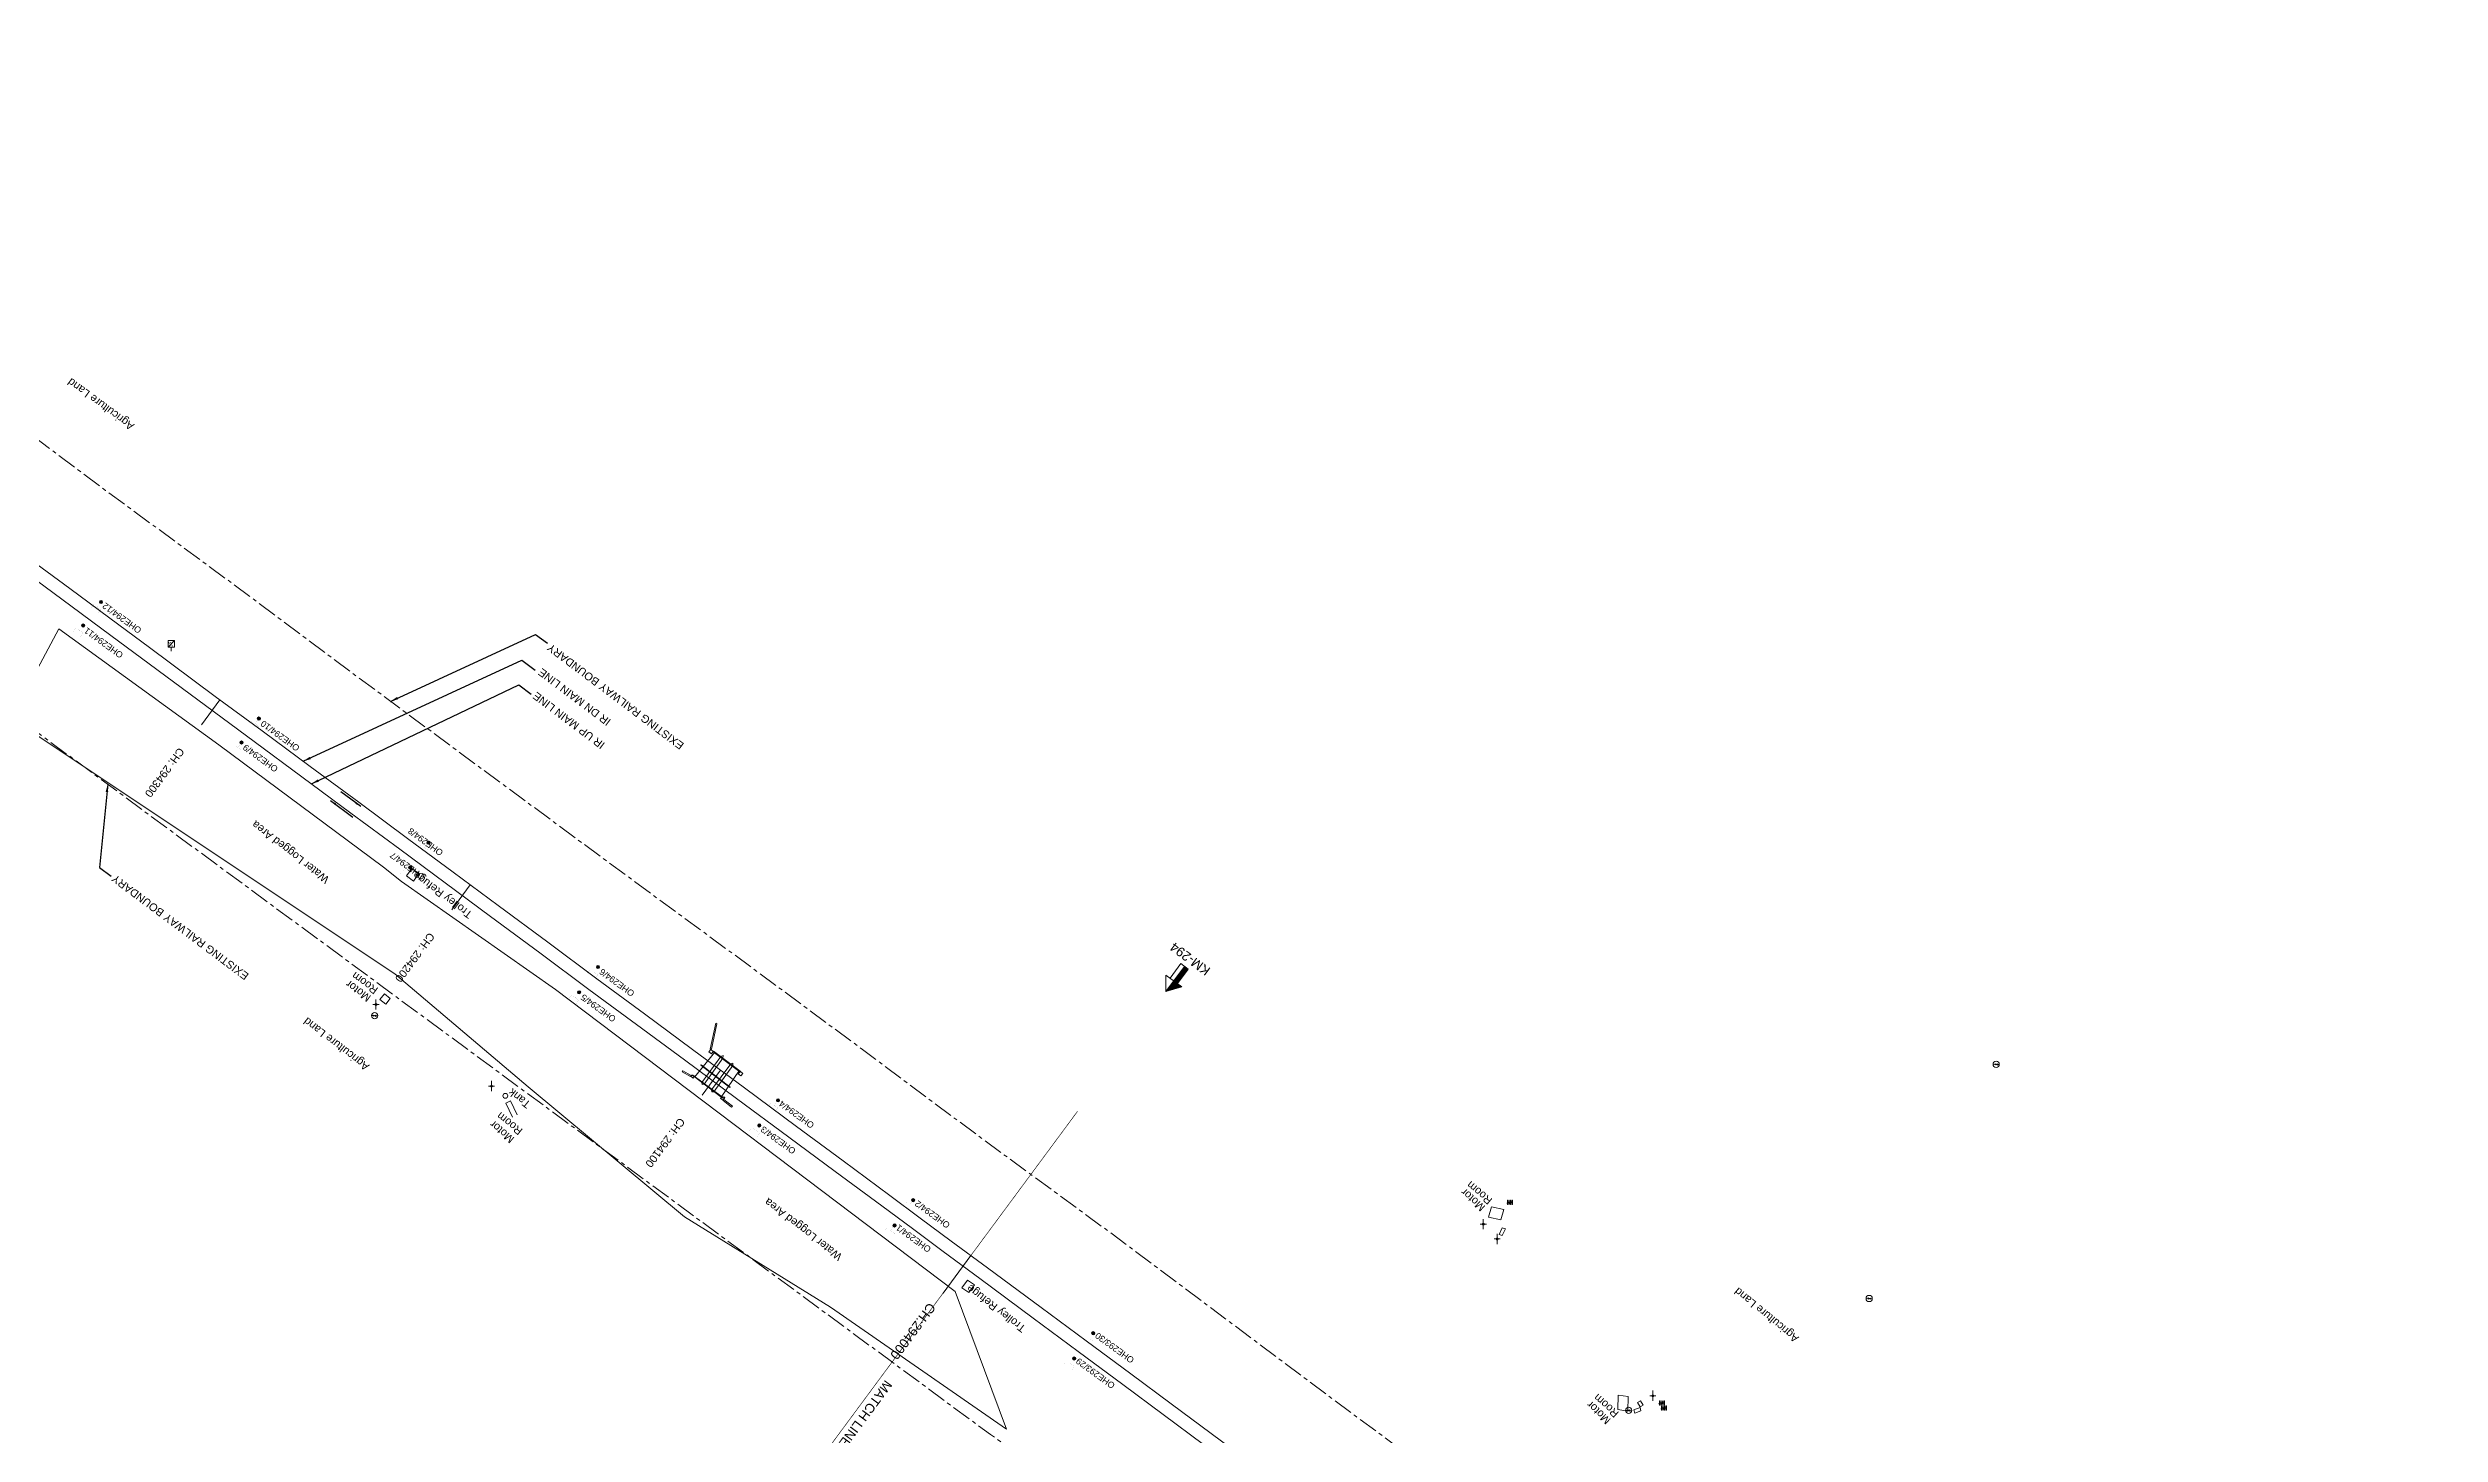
# Model space of a CAD drawing. Header units: metres. Extents: x 628572 to 650094, y 3375792 to 3391117.
# Drawn here: x 649326 to 650094, y 3376173 to 3376618 of the extents above; entities that cross this region are included whole.
import ezdxf
from ezdxf.enums import TextEntityAlignment as Align

# ---------------------------------------------------------------- set-up
doc = ezdxf.new("R2010")
doc.units = ezdxf.units.M
doc.header["$MEASUREMENT"] = 0
doc.linetypes.add('CENTER', pattern=[2, 1.25, -0.25, 0.25, -0.25])
doc.linetypes.add('PHANTOM2', pattern=[1.25, 0.625, -0.125, 0.125, -0.125, 0.125, -0.125])
for name, color, linetype, lineweight in [('Bore', 8, 'Continuous', 0), ('Bridge Parapet', 7, 'Continuous', 0), ('Commercial Building Pucca', 251, 'Continuous', 0), ('Electric Pole', 251, 'Continuous', 0), ('Existing Chainage', 7, 'Continuous', 0), ('Existing IR Track', 143, 'Continuous', 0), ('Existing Railway Boundary', 7, 'CENTER', 0), ('flow direction', 7, 'Continuous', 0), ('KM STONE', 7, 'Continuous', 0), ('MATCH LINE', 7, 'Continuous', 0), ('OHE MAST', 8, 'Continuous', 0), ('Piers_Abutment', 7, 'Continuous', 0), ('Retaining Wall', 251, 'Continuous', 0), ('Side Details', 251, 'Continuous', 0), ('Tank', 7, 'Continuous', 0), ('Text', 251, 'Continuous', 0), ('Transformer', 251, 'Continuous', 0), ('Trolley Stand', 251, 'Continuous', 0), ('Water Logged Area', 5, 'Continuous', 0), ('Wing Wall', 7, 'Continuous', 0), ('WL', 7, 'Continuous', 0)]:
    doc.layers.add(name, color=color, linetype=linetype, lineweight=lineweight)
doc.styles.add('CUT-FILL', font='cut-fill.shx', dxfattribs={"height": 2})
doc.styles.get("Standard").update_dxf_attribs({"font": 'arial.ttf'})
doc.styles.add('Style-Arial', font='arial.ttf')
doc.styles.add('Text', font='arial.ttf', dxfattribs={"height": 2})
doc.dimstyles.new('ISO-25', dxfattribs={"dimtxt": 2.5, "dimasz": 2.5, "dimexe": 1.25, "dimexo": 0.625, "dimtad": 1, "dimtxsty": 'Standard', "dimcen": 2.5, "dimadec": 0, "dimazin": 0, "dimtfac": 1, "dimtmove": 0, "dimatfit": 3, "dimfxl": 1, "dimarcsym": 0})

# ---------------------------------------------------------------- blocks, each defined once
blk = doc.blocks.new('BORE')
at = {"ltscale": 0.5}
for q in [(-0.99, 0), (0, 1.64), (0.99, 0), (0, -1.64)]:
    blk.add_line((0, 0), q, dxfattribs=at)
blk.add_circle((0, 0), 0.328, dxfattribs=at)
blk = doc.blocks.new('EP')
blk.add_hatch(color=8).paths.add_polyline_path([(0.31, -0.24), (0.31, 0), (-0.31, -0.19), (-0.31, 0.07), (-0.93, -0.01), (-0.21, 0.16), (-0.21, -0.05), (0.43, 0.15), (0.41, -0.1), (0.94, -0.01)])
at = {"color": 8}
for p, q in [((-0.93, -0.01), (-0.21, 0.16)), ((-0.31, 0.07), (-0.93, -0.01)), ((-0.31, -0.19), (-0.31, 0.07)), ((0.31, 0), (-0.31, -0.19)), ((-0.21, 0.16), (-0.21, -0.05)), ((-0.21, -0.05), (0.43, 0.15)), ((0.31, -0.24), (0.31, 0)), ((0.43, 0.15), (0.41, -0.1)), ((0.94, -0.01), (0.31, -0.24)), ((0.41, -0.1), (0.94, -0.01))]:
    blk.add_line(p, q, dxfattribs=at)
blk.add_circle((0, 0), 1, dxfattribs=at)
blk = doc.blocks.new('TRF')
blk.add_hatch(color=256).paths.add_polyline_path([(-0.18, -0.39), (0.02, 0.04), (-0.98, -0.29), (0.38, 0.42), (0.22, -0.04), (0.98, 0.09)])
for p, q in [((-0.69, 0.72), (-0.69, -0.72)), ((-0.52, 0.72), (-0.69, 0.72)), ((-0.52, -0.72), (-0.52, 0.72)), ((0, 0.72), (0, -0.72)), ((0.17, 0.72), (0, 0.72)), ((0.17, -0.72), (0.17, 0.72)), ((0.7, 0.72), (0.7, -0.72)), ((0.87, 0.72), (0.7, 0.72)), ((0.87, -0.72), (0.87, 0.72)), ((-0.69, -0.72), (-0.52, -0.72)), ((0, -0.72), (0.17, -0.72)), ((0.7, -0.72), (0.87, -0.72))]:
    blk.add_line(p, q)
at = {"flags": 128}
blk.add_lwpolyline([(0.22, -0.04), (0.38, 0.42), (-0.98, -0.29), (0.02, 0.04), (-0.18, -0.39), (0.98, 0.09), (0.22, -0.04)], close=True, dxfattribs=at)
blk = doc.blocks.new('WL')
at = {"layer": 'WL'}
for p, q in [((1.07, 3.42), (-1.06, 3.42)), ((-1.06, 3.42), (-1.06, 1.29)), ((-1.06, 1.29), (1.07, 1.29)), ((0, 1.29), (0, 0)), ((1.07, 1.29), (1.07, 3.42))]:
    blk.add_line(p, q, dxfattribs=at)
at = {"layer": 'WL', "flags": 128}
blk.add_lwpolyline([(-1.06, 1.29), (1.07, 3.42)], dxfattribs=at)
at = {"layer": 'WL', "char_height": 0.739, "attachment_point": 7, "rotation": 180, "line_spacing_factor": 0.6, "style": 'CUT-FILL'}
for s, insert in [('W', (-0.02, 2.94)), ('L', (0.5, 1.93))]:
    blk.add_mtext(s, dxfattribs=dict(at, insert=insert))
blk = doc.blocks.new('OHE MAST')
h = blk.add_hatch(color=256)
edge = h.paths.add_edge_path()
edge.add_arc((0, 0), 0.514, 0, 360)
at = {"const_width": 0.01, "flags": 128}
for points in [[(1.5, 3.5), (1.5, 2), (-1.5, 2), (-1.5, 3.5)], [(0, 2), (0, 0)]]:
    blk.add_lwpolyline(points, dxfattribs=at)
blk.add_circle((0, 0), 0.514)
blk = doc.blocks.new('KM POST PLAN')
h = blk.add_hatch(color=256)
h.paths.add_polyline_path([(-6.3, -8.5), (0, 0), (0, -8.5), (-3, -8.5)], flags=16)
h.paths.add_polyline_path([(-3, -20), (-3, -8.5), (0, -8.5), (0, -20)], flags=16)
at = {"flags": 128}
for points in [[(0, 0), (-6.3, -8.5), (6.3, -8.5)], [(0, 0), (0, -20)], [(0, 0), (6.3, -8.5)], [(3, -8.5), (3, -20), (-3, -20), (-3, -8.5)]]:
    blk.add_lwpolyline(points, dxfattribs=at)

msp = doc.modelspace()

# ---------------------------------------------------------------- linework, layer by layer
at = {"layer": 'Bridge Parapet', "linetype": 'Continuous', "flags": 128}
for points in [[(649539.471, 3376296.024), (649548.096, 3376289.655), (649548.188, 3376289.832), (649539.563, 3376296.201), (649539.471, 3376296.024)], [(649542.415, 3376281.312), (649532.924, 3376288.385), (649532.967, 3376288.533), (649542.458, 3376281.46), (649542.415, 3376281.312)], [(649535.498, 3376291.709), (649544.839, 3376284.606), (649544.916, 3376284.725), (649535.575, 3376291.828), (649535.498, 3376291.709)]]:
    msp.add_lwpolyline(points, close=True, dxfattribs=at)
at = {"layer": 'Commercial Building Pucca', "linetype": 'Continuous', "flags": 128}
for points in [[(649433.884, 3376314.706), (649435.783, 3376313.179), (649434.339, 3376311.321), (649432.4393, 3376312.8486), (649433.884, 3376314.706)], [(649793.359, 3376245.383), (649792.375, 3376242.068), (649788.436, 3376242.974), (649789.4201, 3376246.2892), (649793.359, 3376245.383)], [(649833.17, 3376180.68), (649829.967, 3376181.135), (649830.128, 3376185.83), (649833.3319, 3376185.3749), (649833.17, 3376180.68)]]:
    msp.add_lwpolyline(points, close=True, dxfattribs=at)
msp.add_lwpolyline([(649475.0767, 3376275.0558), (649472.931, 3376279.572), (649474.398, 3376280.269), (649476.5437, 3376275.7528)], dxfattribs=at)
at = {"layer": 'Existing Chainage', "color": 7, "linetype": 'Continuous', "lineweight": 13, "flags": 128}
for points in [[(649375.1239, 3376401.022), (649381.0551, 3376409.0731)], [(649455.5207, 3376341.5992), (649461.4731, 3376349.6347)], [(649535.9078, 3376282.1228), (649541.8621, 3376290.1569)], [(649613.3032, 3376218.5763), (649622.2205, 3376230.6379)]]:
    msp.add_lwpolyline(points, dxfattribs=at)
at = {"layer": 'Existing IR Track', "flags": 128}
for points in [[(649715.1144, 3376161.8333), (649699.3803, 3376173.4483), (649686.5036, 3376183.0173), (649673.5984, 3376192.6075), (649659.2271, 3376203.2615), (649644.784, 3376213.8884), (649627.5748, 3376226.6794), (649615.9598, 3376235.2665), (649605.9951, 3376242.6693), (649596.2248, 3376249.9275), (649581.211, 3376261.0244), (649566.2503, 3376272.0821), (649549.49, 3376284.5037), (649532.8671, 3376296.8232), (649517.4393, 3376308.2185), (649502.15, 3376319.5115), (649486.3596, 3376331.204), (649470.4697, 3376342.9703), (649455.9509, 3376353.7253), (649441.3394, 3376364.549), (649425.647, 3376376.1661), (649410.0685, 3376387.699), (649394.6179, 3376399.0815), (649379.5494, 3376410.1824), (649358.4653, 3376425.831), (649348.6059, 3376433.1486), (649332.839, 3376444.8158), (649316.7217, 3376456.7423)], [(649696.9861, 3376169.9781), (649683.9757, 3376179.6136), (649671.0002, 3376189.2234), (649656.6868, 3376199.8408), (649642.2232, 3376210.5134), (649625.1517, 3376223.2089), (649613.2865, 3376231.9125), (649603.4547, 3376239.2556), (649593.6397, 3376246.5862), (649578.686, 3376257.6201), (649563.795, 3376268.6076), (649546.9544, 3376281.0877), (649530.2698, 3376293.4522), (649514.8981, 3376304.7908), (649499.5999, 3376316.0749), (649483.8196, 3376327.7826), (649467.971, 3376339.5408), (649453.4061, 3376350.2949), (649438.8224, 3376361.0629), (649423.0853, 3376372.7132), (649407.4433, 3376384.2932), (649392.0956, 3376395.6805), (649355.9283, 3376422.4146), (649346.0502, 3376429.7691), (649330.3025, 3376441.3933), (649314.2822, 3376453.2193)]]:
    msp.add_lwpolyline(points, dxfattribs=at)
at = {"layer": 'Existing Railway Boundary', "ltscale": 5, "flags": 128}
for points in [[(645947.8669, 3378995.0094), (645967.551, 3378980.05), (645999.99, 3378956.182), (646031.536, 3378932.757), (646063.98, 3378908.364), (646096.474, 3378884.694), (646128.906, 3378860.476), (646162.172, 3378835.862), (646243.623, 3378775.53), (646283.005, 3378746.473), (646323.569, 3378716.337), (646363.594, 3378686.757), (646404.404, 3378656.749), (646444.656, 3378626.744), (646484.254, 3378597.245), (646565.358, 3378537.027), (646605.623, 3378507.215), (646653.599, 3378471.236), (646685.582, 3378447.704), (646725.618, 3378418.033), (646765.866, 3378388.123), (646805.637, 3378358.663), (646853.7433, 3378323.0592), (646937.0348, 3378435.599), (647005.3603, 3378385.0359), (646922.0826, 3378272.5147), (647038.806, 3378186.127), (647118.143, 3378127.321), (647158.192, 3378097.577), (647196.684, 3378068.972), (647238.918, 3378037.642), (647279.177, 3378008.08), (647319.292, 3377978.417), (647359.503, 3377948.868), (647397.458, 3377922.826), (647407.222, 3377913.87), (647444.241, 3377886.363), (647483.788, 3377856.736), (647522.927, 3377827.935), (647564.696, 3377797.027), (647606.191, 3377766.256), (647645.483, 3377737.258), (647685.591, 3377707.61), (647724.818, 3377678.56), (647765.242, 3377648.809), (647805.32, 3377618.739), (647845.051, 3377589.185), (647884.906, 3377559.824), (647925.092, 3377530.161), (648005.743, 3377470.644), (648035.772, 3377448.385), (648076.043, 3377418.603), (648116.319, 3377388.917), (648156.249, 3377359.365), (648195.947, 3377330.167), (648277.393, 3377269.753), (648356.445, 3377210.206), (648473.986, 3377122.343), (648515.171, 3377091.572), (648556.116, 3377060.801), (648639.34, 3376998.485), (648732.726, 3376930.386), (648775.136, 3376898.56), (648820.438, 3376865.866), (648859.867, 3376835.944), (648897.871, 3376806.495), (648938.947, 3376773.89), (648981.716, 3376745.089), (649023.829, 3376714.227), (649104.802, 3376653.597), (649144.826, 3376624.189), (649185.003, 3376594.54), (649213.27, 3376573.276), (649223.961, 3376565.702), (649264.394, 3376535.687), (649303.756, 3376506.724), (649344.373, 3376476.323), (649384.234, 3376447.051), (649424.989, 3376416.632), (649465.089, 3376386.981), (649506.033, 3376356.747), (649546.504, 3376327.037), (649587.439, 3376296.789), (649623.812, 3376269.636), (649664.771, 3376239.624), (649704.707, 3376209.749), (649745.525, 3376179.226), (649785.672, 3376149.738), (649826.28, 3376119.684), (649866.973, 3376089.107), (649894.303, 3376122.789), (649943.484, 3376089.133), (650010.731, 3376038.339), (650094.058, 3375976.711)], [(649858.736, 3376011.074), (649628.576, 3376173.111), (649159.399, 3376518.699)]]:
    msp.add_lwpolyline(points, dxfattribs=at)
at = {"layer": 'MATCH LINE', "linetype": 'PHANTOM2', "ltscale": 15, "const_width": 0.2}
msp.add_lwpolyline([(649656.4822, 3376276.9182), (649572.4322, 3376163.2943)], dxfattribs=at)
at = {"layer": 'Piers_Abutment', "linetype": 'Continuous', "flags": 128}
for points in [[(649533.501, 3376287.897), (649540.003, 3376295.948)], [(649542.062, 3376281.454), (649547.976, 3376290.113)]]:
    msp.add_lwpolyline(points, dxfattribs=at)
for points in [[(649541.939, 3376294.507), (649542.705, 3376294.826), (649542.637, 3376294.005), (649536.596, 3376285.653), (649535.895, 3376285.544), (649535.861, 3376286.21), (649541.939, 3376294.507)], [(649545.131, 3376292.185), (649545.807, 3376292.402), (649545.788, 3376291.67), (649539.732, 3376283.218), (649539.088, 3376283.14), (649538.997, 3376283.819), (649545.131, 3376292.185)]]:
    msp.add_lwpolyline(points, close=True, dxfattribs=at)
at = {"layer": 'Retaining Wall', "flags": 128}
for points in [[(649540.659, 3376304.981), (649538.995, 3376296.875), (649538.568, 3376296.864), (649540.2922, 3376305.263), (649540.659, 3376304.981)], [(649529.732, 3376289.92), (649532.448, 3376288.451), (649532.204, 3376288.134), (649529.4876, 3376289.6032), (649529.732, 3376289.92)]]:
    msp.add_lwpolyline(points, close=True, dxfattribs=at)
at = {"layer": 'Retaining Wall', "linetype": 'Continuous', "flags": 128}
msp.add_lwpolyline([(649545.399, 3376278.275), (649542.667, 3376280.41), (649542.927, 3376280.73), (649545.6591, 3376278.5949), (649545.399, 3376278.275)], close=True, dxfattribs=at)
at = {"layer": 'Tank', "linetype": 'Continuous', "flags": 128}
for points in [[(649791.91, 3376237.391), (649792.89, 3376239.52), (649793.874, 3376239.188), (649792.8938, 3376237.0585), (649791.91, 3376237.391)], [(649835.503, 3376180.033), (649837.391, 3376180.775), (649837.163, 3376181.822), (649835.1455, 3376181.0291), (649835.503, 3376180.033)], [(649837.241, 3376183.954), (649838.116, 3376182.575), (649837.187, 3376182.033), (649836.2826, 3376183.4584), (649837.241, 3376183.954)]]:
    msp.add_lwpolyline(points, close=True, dxfattribs=at)
at = {"layer": 'Tank', "linetype": 'Continuous'}
msp.add_circle((649472.739, 3376281.9125), 0.7902, dxfattribs=at)
at = {"layer": 'Trolley Stand', "linetype": 'Continuous', "flags": 128}
for points in [[(649442.767, 3376354.864), (649444.995, 3376353.242), (649443.208, 3376350.883), (649440.9798, 3376352.5051), (649442.767, 3376354.864)], [(649623.355, 3376221.206), (649621.605, 3376218.786), (649619.381, 3376220.266), (649621.1312, 3376222.6863), (649623.355, 3376221.206)]]:
    msp.add_lwpolyline(points, close=True, dxfattribs=at)
at = {"layer": 'Water Logged Area', "linetype": 'Continuous', "flags": 128}
msp.add_lwpolyline([(649633.65, 3376174.912), (649617.18, 3376219.108), (649488.835, 3376316.049), (649439.442, 3376350.702), (649433.659, 3376355.376), (649380.712, 3376394.649), (649329.369, 3376431.88), (649314.015, 3376403.166), (649437.242, 3376321.115), (649480.044, 3376284.833), (649530.285, 3376243.089), (649577.109, 3376214.033), (649633.65, 3376174.912)], close=True, dxfattribs=at)
at = {"layer": 'Wing Wall', "linetype": 'Continuous', "flags": 128}
for points in [[(649538.735, 3376296.78), (649539.504, 3376296.184), (649538.903, 3376295.403), (649538.134, 3376295.999), (649538.735, 3376296.78)], [(649533.4, 3376288.007), (649533.087, 3376287.556), (649532.467, 3376288.061), (649532.637, 3376288.605), (649533.4, 3376288.007)], [(649548.209, 3376289.759), (649549, 3376289.116), (649548.415, 3376288.27), (649547.536, 3376288.912), (649548.209, 3376289.759)], [(649541.815, 3376281.075), (649542.146, 3376281.462), (649542.585, 3376281.158), (649542.937, 3376281.606), (649543.255, 3376281.316), (649542.644, 3376280.505), (649541.815, 3376281.075)]]:
    msp.add_lwpolyline(points, close=True, dxfattribs=at)

# ---------------------------------------------------------------- block references
at = {"layer": 'Bore', "linetype": 'Continuous'}
for p in [(649431.198, 3376311.239), (649468.295, 3376285.026), (649786.794, 3376240.683), (649791.243, 3376235.943), (649841.24, 3376185.595)]:
    msp.add_blockref('BORE', p, dxfattribs=at)
at = {"layer": 'Electric Pole', "linetype": 'Continuous'}
for p in [(649430.755, 3376307.656), (649951.476, 3376292.013), (649910.69, 3376216.829), (649833.433, 3376180.877)]:
    msp.add_blockref('EP', p, dxfattribs=at)
at = {"layer": 'KM STONE'}
ref = msp.add_blockref('KM POST PLAN', (649684.8938, 3376315.4097), dxfattribs=dict(at, xscale=0.4999999999999998, yscale=0.4999999999999998, zscale=0.4999999999999998, rotation=143.5234969409069))
ref.add_attrib('KM-POST', 'KM-294', dxfattribs={"layer": '0', "height": 3, "rotation": 143.523497, "style": 'Style-Arial'}).set_placement((649692.6222, 3376325.863), align=Align.MIDDLE_CENTER)
at = {"layer": 'OHE MAST', "color": 2, "rotation": 143.3908318566117}
for p in [(649342.91, 3376440.461), (649337.169, 3376432.916), (649393.612, 3376403.048), (649388.018, 3376395.37), (649448.043, 3376363.191), (649442.205, 3376355.251), (649502.491, 3376323.269), (649496.423, 3376315.14), (649560.313, 3376280.438), (649554.304, 3376272.4), (649603.705, 3376248.367), (649597.738, 3376240.276), (649661.526, 3376205.677), (649655.429, 3376197.544)]:
    msp.add_blockref('OHE MAST', p, dxfattribs=at)
at = {"layer": 'Transformer', "linetype": 'Continuous'}
for p in [(649795.3, 3376247.697), (649844.073, 3376183.242), (649844.754, 3376181.665)]:
    msp.add_blockref('TRF', p, dxfattribs=at)
at = {"layer": 'WL', "linetype": 'Continuous'}
msp.add_blockref('WL', (649365.475, 3376424.729), dxfattribs=at)

# ---------------------------------------------------------------- texts
at = {"layer": 'Existing Chainage', "color": 7, "lineweight": 0, "attachment_point": 4, "line_spacing_factor": 0.6, "style": 'Style-Arial'}
for s, insert, char_height, rotation in [('CH: 294300', (649368.8572, 3376393.218), 2.5, 233.6211504), ('CH: 294200', (649449.2335, 3376333.8117), 2.5, 233.4703104), ('CH: 294100', (649529.6188, 3376274.3368), 2.5, 233.457078), ('CH:294000', (649609.9287, 3376214.853), 3, 233.5238048)]:
    msp.add_mtext(s, dxfattribs=dict(at, insert=insert, char_height=char_height, rotation=rotation))
at = {"layer": 'Existing IR Track', "color": 7, "lineweight": 0}
for s, p in [('IR DN MAIN LINE', (649483.7845, 3376418.3435)), ('IR UP MAIN LINE', (649482.0282, 3376410.7746))]:
    msp.add_text(s, height=2.5, rotation=143, dxfattribs=at).set_placement(p, align=Align.MIDDLE_RIGHT)
at = {"layer": 'Existing Railway Boundary', "linetype": 'Continuous', "ltscale": 5}
for rotation, p in [(143, (649487.4022, 3376427.2599)), (143.2036269, (649347.5538, 3376353.0995))]:
    msp.add_text('EXISTING RAILWAY BOUNDARY', height=2.5, rotation=rotation, dxfattribs=at).set_placement(p, align=Align.RIGHT)
at = {"layer": 'MATCH LINE', "linetype": 'Continuous'}
msp.add_text('MATCH LINE - 213', height=3, rotation=233.6237118, dxfattribs=at).set_placement((649594.7591, 3376190.8633))
at = {"layer": 'OHE MAST'}
for s, p in [('OHE294/12', (649344.2965, 3376440.4071)), ('OHE294/11', (649338.4144, 3376432.4451)), ('OHE294/10', (649395.0876, 3376402.586)), ('OHE294/9', (649389.3927, 3376394.9519)), ('OHE294/8', (649442.4263, 3376368.0907)), ('OHE294/7', (649436.6091, 3376360.3202)), ('OHE294/6', (649503.8784, 3376322.8876)), ('OHE294/5', (649497.9067, 3376314.7103)), ('OHE294/4', (649561.5763, 3376280.5517)), ('OHE294/3', (649555.6588, 3376272.3098)), ('OHE294/2', (649605.1836, 3376248.4774)), ('OHE294/1', (649599.1037, 3376240.7091)), ('OHE293/30', (649663.0695, 3376206.058)), ('OHE293/29', (649656.9073, 3376197.8707))]:
    msp.add_text(s, height=2, rotation=144, dxfattribs=at).set_placement(p, align=Align.RIGHT)
at = {"layer": 'Side Details'}
for rotation, p in [(143.5086014, (649353.7832, 3376497.4326)), (142.3635565, (649429.2786, 3376291.733)), (140.5523704, (649888.3265, 3376204.3918))]:
    msp.add_text('Agriculture Land', height=2.5, rotation=rotation, dxfattribs=at).set_placement(p)
at = {"layer": 'Text'}
for rotation, p in [(142.0749633, (649416.4269, 3376351.833)), (142.3391013, (649581.1348, 3376230.7244))]:
    msp.add_text('Water Logged Area', height=2.5, rotation=rotation, dxfattribs=at).set_placement(p)
at = {"layer": 'Text', "style": 'Text'}
for s, rotation, p in [('Trolley Refuge', 143.2429431, (649462.4093, 3376340.6348)), ('Motor', 143.7977614, (649429.834, 3376313.9042)), ('Room', 143.7977615, (649432.0937, 3376316.3697)), ('Tank', 141.7641778, (649481.1032, 3376279.6577)), ('Motor', 139.5809011, (649475.8372, 3376268.3575)), ('Room', 141.4893753, (649478.5201, 3376271.0619)), ('Trolley Refuge', 142.4977546, (649640.1081, 3376207.6924)), ('Room', 138.1246507, (649830.5384, 3376180.2018)), ('Motor', 136.2161765, (649827.891, 3376177.9466))]:
    msp.add_text(s, height=2.5, rotation=rotation, dxfattribs=at).set_placement(p)
at = {"layer": 'Text', "style": 'Text', "width": 1}
for s, rotation, p in [('Room', 139.8911688, (649789.8993, 3376248.6954)), ('Motor', 137.9826946, (649787.6099, 3376246.4002))]:
    msp.add_text(s, height=2.5, rotation=rotation, dxfattribs=at).set_placement(p)

# ---------------------------------------------------------------- leaders
at = {"layer": 'Existing IR Track', "color": 7, "lineweight": 0}
for points in [[(649407.8335, 3376389.3455), (649478.0442, 3376421.7468), (649482.319, 3376418.5859)], [(649410.451, 3376382.0728), (649477.0466, 3376413.8662), (649481.0601, 3376410.8985)]]:
    msp.add_leader(points, dimstyle='ISO-25', override={"dimtxt": 3, "dimtad": 0}, dxfattribs=at)
at = {"layer": 'Existing Railway Boundary', "linetype": 'Continuous', "ltscale": 5}
for points in [[(649435.8861, 3376408.5744), (649482.4714, 3376430.0211), (649486.2445, 3376427.225)], [(649345.0537, 3376381.9488), (649342.3908, 3376355.2389), (649346.1639, 3376352.4429)]]:
    msp.add_leader(points, dimstyle='ISO-25', override={"dimtxt": 3, "dimtad": 0}, dxfattribs=at)
at = {"layer": 'flow direction', "lineweight": 0}
for points in [[(649426.3789, 3376374.7594), (649419.874, 3376379.5632)], [(649416.6134, 3376376.6946), (649423.7808, 3376371.3992)]]:
    msp.add_leader(points, dimstyle='ISO-25', override={"dimtxt": 0.5, "dimasz": 2, "dimtad": 0}, dxfattribs=at)

doc.saveas('drawing.dxf')
